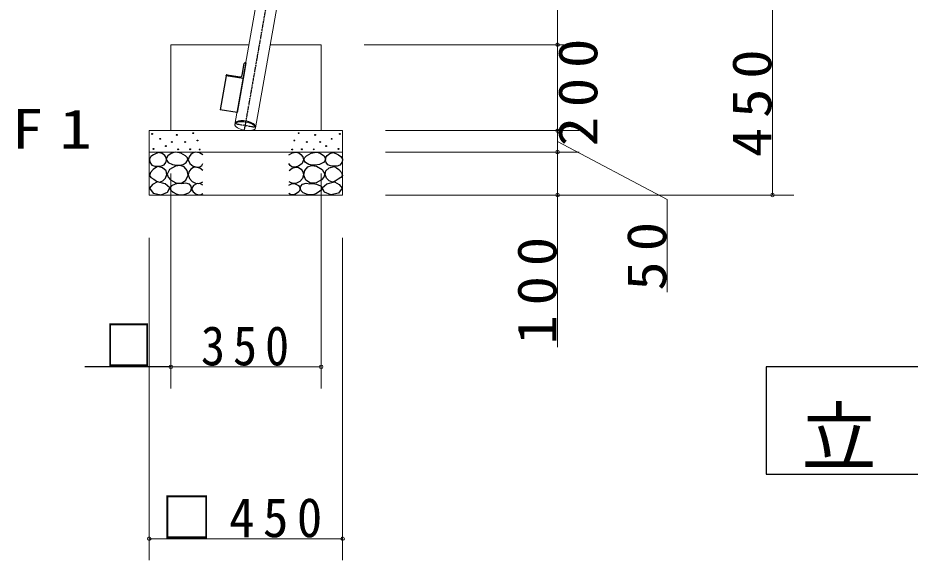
# Model space of a CAD drawing. Units: millimetres at full size. Extents: x -19540 to 0, y -2390 to 13350.
# Drawn here: x -17386 to -15310, y 1300 to 2563 of the extents above; entities that cross this region are included whole.
import ezdxf

# ---------------------------------------------------------------- set-up
doc = ezdxf.new("R2010")
doc.units = ezdxf.units.MM
doc.linetypes.add('USER2', pattern=[6, 3, -1, 1, -1])
doc.layers.add('線', color=2, linetype='Continuous', lineweight=25)
doc.layers.add('補助', color=2, linetype='Continuous', lineweight=25)
doc.styles.add('ＭＳ ゴシック', font='')
doc.styles.get('ＭＳ ゴシック').set_extended_font_data('MS Gothic')

# ---------------------------------------------------------------- blocks, each defined once
blk = doc.blocks.new('dimension_origin')
at = {"color": 0, "linetype": 'Continuous', "lineweight": -2}
blk.add_circle((0, 0), 1.25, dxfattribs=at)
blk = doc.blocks.new('open_arrow')
at = {"color": 0, "linetype": 'Continuous', "lineweight": -2}
blk.add_lwpolyline([(7.5, 1.25), (0, 0), (7.5, -1.25)], dxfattribs=at)

msp = doc.modelspace()

# ---------------------------------------------------------------- linework, layer by layer
at = {"layer": '線', "color": 20, "linetype": 'USER2'}
for p, q in [((-16858.096, 2302.706), (-16462.167, 4548.132)), ((-16880.356, 2316.398), (-16832.495, 2307.958))]:
    msp.add_line(p, q, dxfattribs=at)
at = {"layer": '線', "color": 7, "lineweight": 13}
for p, q in [((-16880.675, 2314.589), (-16506.877, 4434.504)), ((-16832.814, 2306.15), (-16459.015, 4426.065)), ((-17030, 2500), (-17030, 2300)), ((-16847.982, 2500), (-17030, 2500)), ((-16680, 2500), (-16798.633, 2500)), ((-16680, 2300), (-16680, 2500)), ((-17080, 2300), (-17080, 2150)), ((-17080, 2300), (-16630, 2300)), ((-16630, 2150), (-16630, 2300)), ((-17080, 2250), (-16630, 2250)), ((-17080, 2150), (-16630, 2150))]:
    msp.add_line(p, q, dxfattribs=at)
at = {"layer": '線'}
for p, q in [((-16863.556, 2428.956), (-16858.768, 2456.111)), ((-16855.466, 2457.559), (-16861.842, 2421.401)), ((-16856.451, 2457.733), (-16855.466, 2457.559)), ((-16898.917, 2430.175), (-16868.705, 2425.295)), ((-16901.33, 2427.779), (-16915.288, 2348.615)), ((-16901.33, 2427.779), (-16901.21, 2428.52)), ((-16861.842, 2421.401), (-16901.33, 2427.779)), ((-16861.842, 2421.401), (-16875.8, 2342.237)), ((-16875.8, 2342.237), (-16915.288, 2348.615))]:
    msp.add_line(p, q, dxfattribs=at)
for centre, radius, start, end in [((-16856.798, 2455.763), 2, 80, 170), ((-16899.236, 2428.201), 2, 80.8241, 170.8241), ((-16867.987, 2429.738), 4.5, 260.8241, 350)]:
    msp.add_arc(centre, radius, start, end, dxfattribs=at)
at = {"layer": '線', "color": 7, "lineweight": 13}
msp.add_ellipse((-16856.745, 2310.369), major_axis=(-23.931, 4.22), ratio=0.39582, dxfattribs=at)
at = {"layer": '線'}
msp.add_ellipse((-16856.403, 2312.309), major_axis=(-23.931, 4.22), ratio=0.390349, start_param=3.14159265, end_param=6.28318531, dxfattribs=at)
at = {"layer": '補助', "lineweight": 13}
for p, q in [((-16130, 2954.286), (-16130, 2497)), ((-15630, 2600), (-15630, 2150)), ((-16580, 2500), (-16080, 2500)), ((-16580, 2500), (-16080, 2500)), ((-16130, 2500), (-16130, 2300)), ((-16530, 2300), (-16080, 2300)), ((-16530, 2300), (-16080, 2300)), ((-16130, 2303), (-16130, 2247)), ((-16530, 2250), (-16080, 2250)), ((-16530, 2250), (-16080, 2250)), ((-16130, 2253), (-16130, 1795.714)), ((-17030, 2200), (-17030, 1700)), ((-16680, 2200), (-16680, 1700)), ((-16530, 2150), (-15580, 2150)), ((-16530, 2150), (-16080, 2150)), ((-17080, 2050), (-17080, 1300)), ((-16630, 2050), (-16630, 1300)), ((-16680, 1750), (-17030, 1750)), ((-16630, 1350), (-17080, 1350))]:
    msp.add_line(p, q, dxfattribs=at)
at = {"layer": '補助'}
msp.add_line((-17030, 1750), (-17230, 1750), dxfattribs=at)
at = {"layer": '補助', "lineweight": 13}
msp.add_lwpolyline([(-16130, 2275), (-15874.903, 2140), (-15874.903, 1923.81)], dxfattribs=at)
at = {"layer": '補助'}
for points in [[(-17057.551, 2249.402), (-17064.014, 2246.862), (-17070.225, 2243.382), (-17076.083, 2239.344), (-17079.731, 2233.877), (-17078.719, 2226.294), (-17073.711, 2219.935), (-17066.845, 2217.345), (-17059.136, 2217.084), (-17051.523, 2217.688), (-17045.194, 2220.252), (-17041.442, 2225.538), (-17040.125, 2231.976), (-17040.973, 2237.181), (-17043.927, 2242.115), (-17050.087, 2246.942)], [(-17018.127, 2249.493), (-17023.032, 2248.876), (-17028.669, 2246.79), (-17036.64, 2241.002), (-17040.292, 2234.086), (-17039.417, 2230.124), (-17035.696, 2225.707), (-17026.205, 2220.934), (-17016.235, 2219.49), (-17008.885, 2219.318), (-17001.369, 2220.842), (-16993.77, 2225.456), (-16990.016, 2231.653), (-16990.986, 2236.306), (-16995.693, 2241.654), (-17006.361, 2247.861)], [(-16691.873, 2249.493), (-16686.968, 2248.876), (-16681.331, 2246.79), (-16673.36, 2241.002), (-16669.708, 2234.086), (-16670.583, 2230.124), (-16674.304, 2225.707), (-16683.795, 2220.934), (-16693.765, 2219.49), (-16701.115, 2219.318), (-16708.631, 2220.842), (-16716.23, 2225.456), (-16719.984, 2231.653), (-16719.014, 2236.306), (-16714.307, 2241.654), (-16703.639, 2247.861)], [(-16652.449, 2249.402), (-16645.986, 2246.862), (-16639.775, 2243.382), (-16633.917, 2239.344), (-16630.269, 2233.877), (-16631.281, 2226.294), (-16636.289, 2219.935), (-16643.155, 2217.345), (-16650.864, 2217.084), (-16658.477, 2217.688), (-16664.806, 2220.252), (-16668.558, 2225.538), (-16669.875, 2231.976), (-16669.027, 2237.181), (-16666.073, 2242.115), (-16659.913, 2246.942)], [(-17060.086, 2216.45), (-17065.415, 2213.657), (-17070.859, 2209.479), (-17077.308, 2202.659), (-17079.731, 2195.855), (-17076.103, 2191.027), (-17069.592, 2186.666), (-17062.954, 2182.379), (-17056.284, 2180.329), (-17048.64, 2182.776), (-17042.343, 2189.201), (-17039.236, 2197.478), (-17040.759, 2205.994), (-17048.917, 2213.245)], [(-17030.831, 2185.163), (-17018.242, 2178.307), (-17004.883, 2177.324), (-16994.599, 2184.778), (-16989.747, 2196.515), (-16992.027, 2207.293), (-16998.936, 2215.436), (-17007.761, 2218.869), (-17018.938, 2217.598), (-17032.692, 2209.543), (-17038.669, 2198.678), (-17036.034, 2191.484)], [(-16679.169, 2185.163), (-16691.758, 2178.307), (-16705.117, 2177.324), (-16715.401, 2184.778), (-16720.253, 2196.515), (-16717.973, 2207.293), (-16711.064, 2215.436), (-16702.239, 2218.869), (-16691.062, 2217.598), (-16677.308, 2209.543), (-16671.331, 2198.678), (-16673.966, 2191.484)], [(-16649.914, 2216.45), (-16644.585, 2213.657), (-16639.141, 2209.479), (-16632.692, 2202.659), (-16630.269, 2195.855), (-16633.897, 2191.027), (-16640.408, 2186.666), (-16647.046, 2182.379), (-16653.716, 2180.329), (-16661.36, 2182.776), (-16667.657, 2189.201), (-16670.764, 2197.478), (-16669.241, 2205.994), (-16661.083, 2213.245)], [(-17060.905, 2180.517), (-17072.225, 2174.498), (-17079.036, 2165.683), (-17070.549, 2154.413), (-17052.114, 2150.299), (-17037.761, 2156.41), (-17032.335, 2166.782), (-17043.117, 2175.89)], [(-16649.095, 2180.517), (-16637.775, 2174.498), (-16630.964, 2165.683), (-16639.451, 2154.413), (-16657.886, 2150.299), (-16672.239, 2156.41), (-16677.665, 2166.782), (-16666.883, 2175.89)], [(-17003.802, 2176.373), (-17011.337, 2176.999), (-17019.479, 2175.562), (-17028.406, 2171.504), (-17032.723, 2166.102), (-17030.037, 2161.419), (-17024.074, 2156.912), (-17017.595, 2153.068), (-17010.289, 2150.695), (-16998.44, 2150.928), (-16988.124, 2155.02), (-16983.421, 2159.827), (-16981.367, 2165.561), (-16982.427, 2170.709), (-16986.503, 2175.292), (-16994.901, 2177.832)], [(-16706.198, 2176.373), (-16698.663, 2176.999), (-16690.521, 2175.562), (-16681.594, 2171.504), (-16677.277, 2166.102), (-16679.963, 2161.419), (-16685.926, 2156.912), (-16692.405, 2153.068), (-16699.711, 2150.695), (-16711.56, 2150.928), (-16721.876, 2155.02), (-16726.579, 2159.827), (-16728.633, 2165.561), (-16727.573, 2170.709), (-16723.497, 2175.292), (-16715.099, 2177.832)], [(-15645, 1750), (-15645, 1500), (-13645, 1500), (-13645, 1750)]]:
    msp.add_lwpolyline(points, close=True, dxfattribs=at)
for points in [[(-16955, 2243.299), (-16963.427, 2248.154), (-16972.11, 2249.636), (-16977.73, 2247.948), (-16982.883, 2244.249), (-16987.355, 2238.941), (-16989.22, 2232.209), (-16985.552, 2223.439), (-16977.496, 2217), (-16969.197, 2214.621), (-16961.971, 2215.733), (-16957.921, 2219.109), (-16955, 2223.654)], [(-16755, 2243.299), (-16746.573, 2248.154), (-16737.89, 2249.636), (-16732.27, 2247.948), (-16727.117, 2244.249), (-16722.645, 2238.941), (-16720.78, 2232.209), (-16724.448, 2223.439), (-16732.504, 2217), (-16740.803, 2214.621), (-16748.029, 2215.733), (-16752.079, 2219.109), (-16755, 2223.654)], [(-16955.317, 2207.178), (-16962.457, 2212.64), (-16970.526, 2215.099), (-16977.231, 2213.875), (-16983.199, 2210.03), (-16987.592, 2204.248), (-16989.22, 2197.039), (-16986.556, 2188.431), (-16980.348, 2181.513), (-16972.709, 2177.642), (-16965.139, 2176.761), (-16959.985, 2178.2), (-16955.317, 2180.88)], [(-16754.683, 2207.178), (-16747.543, 2212.64), (-16739.474, 2215.099), (-16732.769, 2213.875), (-16726.801, 2210.03), (-16722.408, 2204.248), (-16720.78, 2197.039), (-16723.444, 2188.431), (-16729.652, 2181.513), (-16737.291, 2177.642), (-16744.861, 2176.761), (-16750.015, 2178.2), (-16754.683, 2180.88)], [(-16955, 2172.642), (-16961.018, 2175.96), (-16968.307, 2176.761), (-16977.024, 2172.427), (-16981.298, 2165.671), (-16980.686, 2162.001), (-16977.813, 2157.75), (-16970.651, 2152.278), (-16963.238, 2150.462), (-16958.942, 2151.514), (-16955, 2153.631)], [(-16755, 2172.642), (-16748.982, 2175.96), (-16741.693, 2176.761), (-16732.976, 2172.427), (-16728.702, 2165.671), (-16729.314, 2162.001), (-16732.187, 2157.75), (-16739.349, 2152.278), (-16746.762, 2150.462), (-16751.058, 2151.514), (-16755, 2153.631)]]:
    msp.add_lwpolyline(points, dxfattribs=at)
for centre in [(-17073.394, 2292.177), (-17016.044, 2289.959), (-16977.583, 2294.091), (-16732.417, 2294.091), (-16693.956, 2289.959), (-16636.606, 2292.177), (-17054.383, 2280.77), (-17041.392, 2263.977), (-17027.451, 2273.483), (-16996.504, 2273.549), (-16967.582, 2277.063), (-16742.418, 2277.063), (-16713.496, 2273.549), (-16682.549, 2273.483), (-16668.608, 2263.977), (-16655.617, 2280.77), (-17070.225, 2257.323), (-17012.559, 2256.373), (-16984.881, 2256.521), (-16962.717, 2255.98), (-16747.283, 2255.98), (-16725.119, 2256.521), (-16697.441, 2256.373), (-16639.775, 2257.323)]:
    msp.add_circle(centre, 1, dxfattribs=at)

# ---------------------------------------------------------------- block references
at = {"layer": '補助', "lineweight": 13}
for name, p, xscale, yscale, rotation in [('dimension_origin', (-16130, 2500), 3.33, 3.33, 270), ('dimension_origin', (-16130, 2500), 3.33, 3.33, 270), ('dimension_origin', (-16130, 2300), 3.33, 3.33, 90), ('dimension_origin', (-16130, 2300), 3.33, 3.33, 90), ('open_arrow', (-16130, 2275), 0.001, 0.001, 332.1), ('dimension_origin', (-16130, 2250), 3.33, 3.33, 90), ('dimension_origin', (-16130, 2250), 3.33, 3.33, 270), ('dimension_origin', (-16130, 2150), 3.33, 3.33, 270), ('dimension_origin', (-15630, 2150), 3.33, 3.33, 90), ('dimension_origin', (-16680, 1750), 3.33, 3.33, 180), ('dimension_origin', (-16630, 1350), 3.33, 3.33, 180)]:
    msp.add_blockref(name, p, dxfattribs=dict(at, xscale=xscale, yscale=yscale, rotation=rotation))
at = {"layer": '補助', "lineweight": 13, "xscale": 3.33, "yscale": 3.33}
for p in [(-17030, 1750), (-17080, 1350)]:
    msp.add_blockref('dimension_origin', p, dxfattribs=at)

# ---------------------------------------------------------------- texts
at = {"layer": '補助', "char_height": 91.64, "rotation": 90, "style": 'ＭＳ ゴシック'}
for s, insert, attachment_point in [('\\T1.33;\\W1.1;200', (-16129, 2400), 2), ('\\T1.33;\\W1.1;450', (-15631, 2375), 8), ('\\T1.34;\\W1.1;50', (-15875.903, 2019.048), 8), ('\\T1.33;\\W1.1;100', (-16131, 1938.571), 8)]:
    msp.add_mtext(s, dxfattribs=dict(at, insert=insert, attachment_point=attachment_point))
at = {"layer": '補助', "style": 'ＭＳ ゴシック'}
for s, insert, char_height, attachment_point in [('\\T1.5;\\W1.2;F1', (-17400.833, 2258.333), 91.64, 7), ('\\T1.33;\\W0.9;□\\~350', (-16960, 1751), 91.64, 8), ('\\T1.5;立面図\\~S=1／50', (-14645, 1508.333), 128.3, 8), ('\\T1.33;\\W0.95;□450', (-16855, 1351), 91.64, 8)]:
    msp.add_mtext(s, dxfattribs=dict(at, insert=insert, char_height=char_height, attachment_point=attachment_point))

doc.saveas('drawing.dxf')
